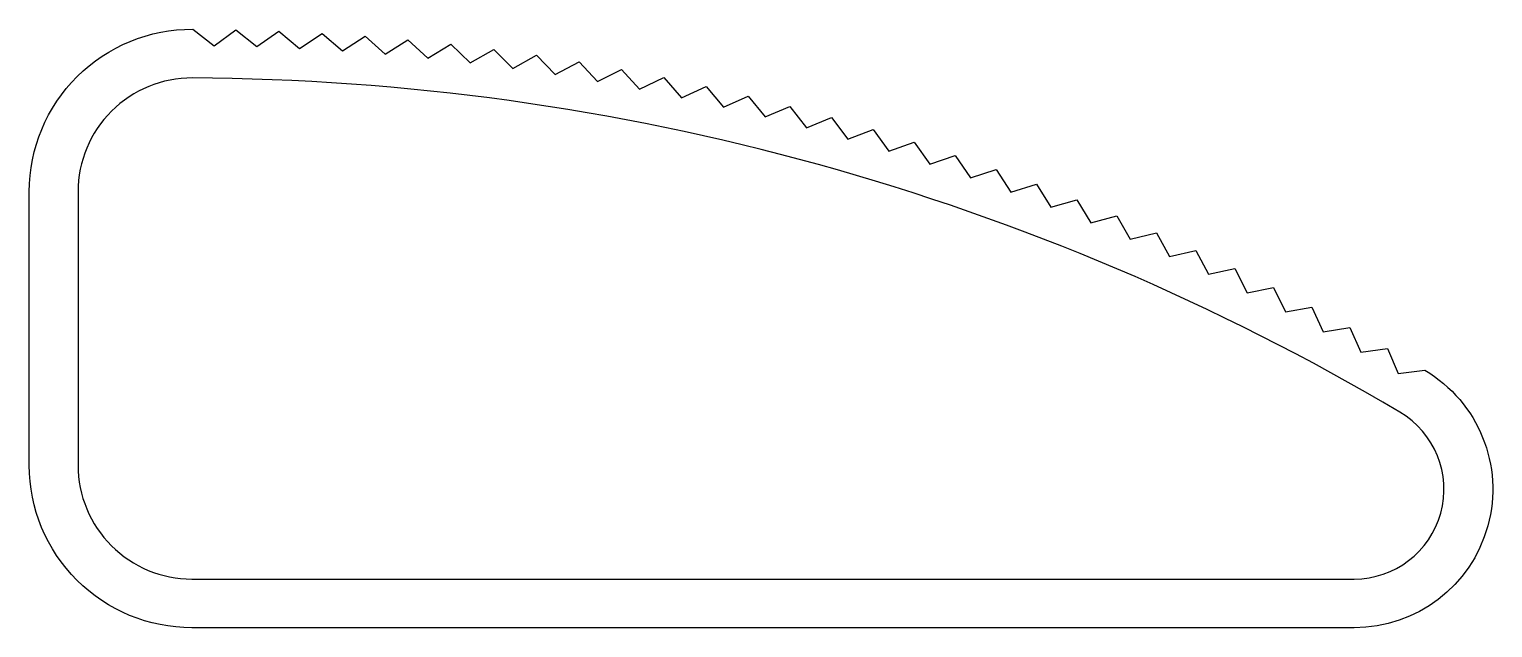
# Model space of a CAD drawing. Extents: x 131.7 to 176.7, y 213.1 to 231.5.
import ezdxf

# ---------------------------------------------------------------- set-up
doc = ezdxf.new("R2010")
doc.units = 0
doc.header["$LTSCALE"] = 15
doc.layers.get('0').update_dxf_attribs({"linetype": 'CONTINUOUS'})

msp = doc.modelspace()

# ---------------------------------------------------------------- linework, layer by layer
for points in [[(131.741, 218.078), (131.741, 226.5, -0.415694), (136.766, 231.5), (137.422, 230.994), (138.092, 231.482), (138.739, 230.964), (139.417, 231.44), (140.055, 230.911), (140.742, 231.374), (141.37, 230.834), (142.065, 231.286), (142.683, 230.734), (143.386, 231.174), (143.995, 230.612), (144.705, 231.038), (145.303, 230.465), (146.021, 230.88), (146.61, 230.296), (147.335, 230.698), (147.913, 230.104), (148.645, 230.493), (149.212, 229.889), (149.951, 230.264), (150.508, 229.651), (151.253, 230.013), (151.799, 229.389), (152.55, 229.739), (153.085, 229.106), (153.842, 229.441), (154.366, 228.799), (155.129, 229.122), (155.641, 228.47), (156.41, 228.779), (156.91, 228.118), (157.685, 228.414), (158.173, 227.744), (158.953, 228.026), (159.429, 227.348), (160.213, 227.616), (160.678, 226.93), (161.467, 227.183), (161.919, 226.489), (162.713, 226.729), (163.153, 226.027), (163.95, 226.253), (164.378, 225.543), (165.179, 225.754), (165.594, 225.037), (166.399, 225.235), (166.801, 224.51), (167.609, 224.693), (167.999, 223.962), (168.81, 224.131), (169.186, 223.392), (170, 223.547), (170.364, 222.802), (171.18, 222.942), (171.53, 222.191), (172.35, 222.317), (172.686, 221.56), (173.507, 221.671), (173.831, 220.908), (174.654, 221.004, -0.762634), (172.48, 213.078), (136.741, 213.078, -0.414214)], [(173.888, 219.714, 0.13338), (136.758, 230, 0.415694), (133.241, 226.5), (133.241, 218.078, 0.414214), (136.741, 214.578), (172.48, 214.578, 0.762634)]]:
    msp.add_lwpolyline(points, format="xyb", close=True)

doc.saveas('drawing.dxf')
